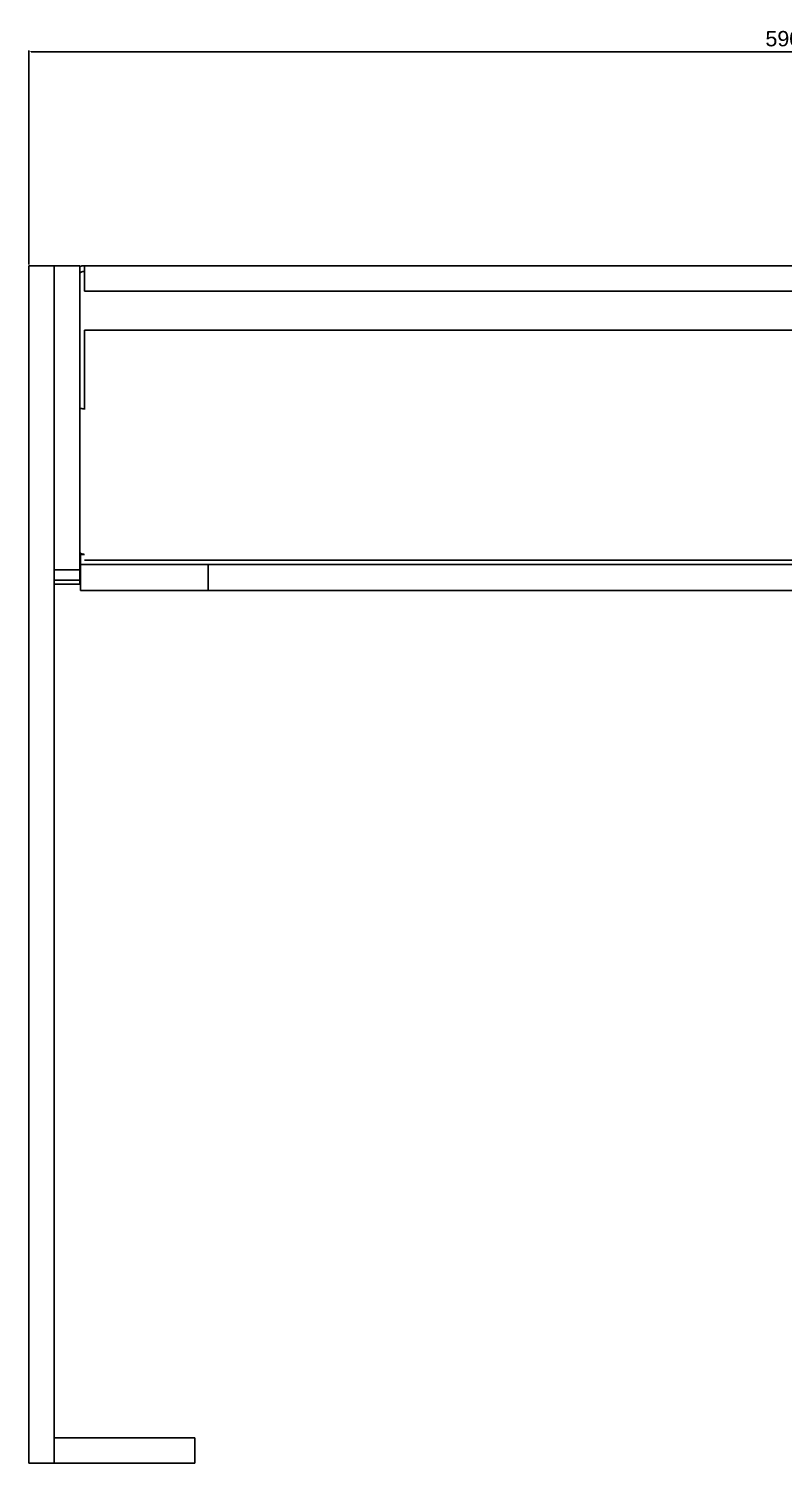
# Model space of a CAD drawing. Header units: millimetres. Extents: x 364 to 2200, y 0 to 1623.
# Drawn here: x 1525 to 1820, y 1062 to 1623 of the extents above; entities that cross this region are included whole.
import ezdxf

# ---------------------------------------------------------------- set-up
doc = ezdxf.new("R2010")
doc.units = ezdxf.units.MM
doc.header["$MEASUREMENT"] = 0
doc.layers.add('Domyślny', color=7, linetype='Continuous', true_color=0x000000)
doc.layers.add('Utwórz2D linie widoczne', color=7, linetype='Continuous', true_color=0x000000)
doc.styles.add('Arial', font='arial.ttf')
doc.dimstyles.new('Domyślny', dxfattribs={"dimtxt": 6, "dimasz": 1, "dimexe": 0.5, "dimexo": 0.5, "dimgap": 2, "dimtad": 1, "dimtoh": 1, "dimdec": 0, "dimzin": 1, "dimdsep": 46, "dimtxsty": 'Arial', "dimcen": 0.5, "dimazin": 0, "dimtfac": 1, "dimtdec": 4, "dimtix": 1, "dimtmove": 1, "dimatfit": 3, "dimfxl": 0, "dimtolj": 1, "dimtzin": 1, "dimarcsym": 0})

# ---------------------------------------------------------------- blocks, each defined once
blk = doc.blocks.new('*D2')
at = {"layer": 'Defpoints', "color": 0}
for p in [(2115.25, 1614.18), (1524.76, 1530.46), (2115.25, 1530.46)]:
    blk.add_point(p, dxfattribs=at)
at = {"layer": 'Domyślny', "color": 0, "lineweight": -2}
for p, q in [((1524.76, 1530.96), (1524.76, 1614.68)), ((1525.76, 1614.18), (2114.25, 1614.18)), ((2115.25, 1530.96), (2115.25, 1614.68))]:
    blk.add_line(p, q, dxfattribs=at)
at = {"layer": 'Domyślny', "color": 0}
for points in [[(1525.76, 1614.35), (1525.76, 1614.02), (1524.76, 1614.18)], [(2114.25, 1614.02), (2114.25, 1614.35), (2115.25, 1614.18)]]:
    blk.add_solid(points, dxfattribs=at)
at = {"layer": 'Domyślny', "color": 0, "insert": (1820.01, 1619.25), "char_height": 6, "attachment_point": 5, "style": 'Arial'}
blk.add_mtext('\\A1;590', dxfattribs=at)

msp = doc.modelspace()

# ---------------------------------------------------------------- linework, layer by layer
at = {"layer": 'Utwórz2D linie widoczne'}
for points in [[(1524.76, 1474.22), (1524.76, 1502.34), (1524.76, 1530.46)], [(1524.76, 1530.46), (1529.76, 1530.46), (1534.76, 1530.46)], [(1534.76, 1530.46), (1534.76, 1530.46), (1534.76, 1530.46)], [(1544.76, 1530.46), (1539.76, 1530.46), (1534.76, 1530.46)], [(1534.76, 1530.46), (1534.76, 1530.46), (1534.76, 1530.46)], [(1534.76, 1530.46), (1534.76, 1530.46), (1534.76, 1530.45)], [(1534.76, 1530.45), (1534.76, 1530.45), (1534.76, 1530.45)], [(1534.76, 1530.45), (1534.76, 1530.43), (1534.76, 1530.41)], [(1534.76, 1530.45), (1534.76, 1530.45), (1534.76, 1530.45)], [(1534.76, 1530.41), (1534.76, 1530.4), (1534.76, 1530.4)], [(1534.76, 1530.41), (1534.76, 1530.41), (1534.76, 1530.41)], [(1534.76, 1530.4), (1534.76, 1530.39), (1534.76, 1530.39)], [(1534.76, 1530.39), (1534.76, 1530.37), (1534.76, 1530.35)], [(1534.76, 1530.35), (1534.76, 1530.34), (1534.76, 1530.34)], [(1534.76, 1530.34), (1534.76, 1530.33), (1534.76, 1530.32)], [(1534.76, 1530.32), (1534.76, 1530.32), (1534.76, 1530.31)], [(1534.76, 1530.31), (1534.76, 1530.3), (1534.76, 1530.29)], [(1534.76, 1530.29), (1534.76, 1530.26), (1534.76, 1530.23)], [(1534.76, 1530.29), (1534.76, 1530.29), (1534.76, 1530.29)], [(1534.76, 1530.23), (1534.76, 1530.21), (1534.76, 1530.2)], [(1534.76, 1530.23), (1534.76, 1530.23), (1534.76, 1530.23)], [(1534.76, 1530.2), (1534.76, 1530.16), (1534.76, 1530.12)], [(1534.76, 1530.12), (1534.76, 1530.06), (1534.76, 1530)], [(1534.76, 1530), (1534.76, 1529.99), (1534.76, 1529.99)], [(1534.76, 1529.99), (1534.76, 1529.97), (1534.76, 1529.95)], [(1534.76, 1529.95), (1534.76, 1529.94), (1534.76, 1529.94)], [(1534.76, 1529.94), (1534.76, 1529.92), (1534.76, 1529.9)], [(1534.76, 1529.9), (1534.76, 1529.89), (1534.76, 1529.88)], [(1534.76, 1529.88), (1534.76, 1529.83), (1534.76, 1529.77)], [(1534.76, 1529.77), (1534.76, 1529.76), (1534.76, 1529.75)], [(1534.76, 1529.75), (1534.76, 1529.73), (1534.76, 1529.71)], [(1534.76, 1529.71), (1534.76, 1529.65), (1534.76, 1529.58)], [(1534.76, 1529.58), (1534.76, 1529.58), (1534.76, 1529.58)], [(1534.76, 1529.58), (1534.76, 1529.57), (1534.76, 1529.57)], [(1534.76, 1529.57), (1534.76, 1529.54), (1534.76, 1529.52)], [(1534.76, 1529.52), (1534.76, 1529.51), (1534.76, 1529.5)], [(1534.76, 1529.5), (1534.76, 1529.47), (1534.76, 1529.44)], [(1534.76, 1529.44), (1534.76, 1529.41), (1534.76, 1529.37)], [(1534.76, 1529.44), (1534.76, 1529.44), (1534.76, 1529.44)], [(1534.76, 1529.37), (1534.76, 1529.34), (1534.76, 1529.3)], [(1534.76, 1529.37), (1534.76, 1529.37), (1534.76, 1529.37)], [(1534.76, 1529.3), (1534.76, 1529.26), (1534.76, 1529.23)], [(1534.76, 1529.3), (1534.76, 1529.3), (1534.76, 1529.3)], [(1534.76, 1529.23), (1534.76, 1529.22), (1534.76, 1529.22)], [(1534.76, 1529.22), (1534.76, 1529.11), (1534.76, 1529)], [(1534.76, 1529), (1534.76, 1528.98), (1534.76, 1528.97)], [(1534.76, 1528.97), (1534.76, 1528.94), (1534.76, 1528.92)], [(1534.76, 1528.92), (1534.76, 1528.9), (1534.76, 1528.88)], [(1534.76, 1528.88), (1534.76, 1528.78), (1534.76, 1528.69)], [(1534.76, 1528.69), (1534.76, 1528.67), (1534.76, 1528.66)], [(1534.76, 1528.66), (1534.76, 1528.63), (1534.76, 1528.59)], [(1534.76, 1528.59), (1534.76, 1528.58), (1534.76, 1528.57)], [(1534.76, 1528.57), (1534.76, 1528.53), (1534.76, 1528.49)], [(1534.76, 1528.49), (1534.76, 1528.48), (1534.76, 1528.48)], [(1534.76, 1528.48), (1534.76, 1528.43), (1534.76, 1528.39)], [(1534.76, 1528.39), (1534.76, 1528.39), (1534.76, 1528.38)], [(1534.76, 1528.38), (1534.76, 1528.23), (1534.76, 1528.08)], [(1534.76, 1528.08), (1534.76, 1528.08), (1534.76, 1528.07)], [(1534.76, 1528.07), (1534.76, 1528.02), (1534.76, 1527.98)], [(1534.76, 1527.98), (1534.76, 1527.97), (1534.76, 1527.95)], [(1534.76, 1527.95), (1534.76, 1527.91), (1534.76, 1527.88)], [(1534.76, 1527.88), (1534.76, 1527.86), (1534.76, 1527.84)], [(1534.76, 1527.84), (1534.76, 1527.8), (1534.76, 1527.77)], [(1534.76, 1527.77), (1534.76, 1527.74), (1534.76, 1527.72)], [(1534.76, 1527.72), (1534.76, 1527.66), (1534.76, 1527.59)], [(1534.76, 1527.59), (1534.76, 1527.57), (1534.76, 1527.55)], [(1534.76, 1527.55), (1534.76, 1527.51), (1534.76, 1527.47)], [(1534.76, 1527.47), (1534.76, 1527.45), (1534.76, 1527.43)], [(1534.76, 1527.43), (1534.76, 1527.39), (1534.76, 1527.34)], [(1534.76, 1527.34), (1534.76, 1527.33), (1534.76, 1527.32)], [(1534.76, 1527.32), (1534.76, 1527.26), (1534.76, 1527.21)], [(1534.76, 1527.21), (1534.76, 1527.21), (1534.76, 1527.2)], [(1534.76, 1527.2), (1534.76, 1527.14), (1534.76, 1527.08)], [(1534.76, 1527.08), (1534.76, 1526.95), (1534.76, 1526.83)], [(1534.76, 1527.08), (1534.76, 1527.08), (1534.76, 1527.08)], [(1534.76, 1526.83), (1534.76, 1526.82), (1534.76, 1526.8)], [(1534.76, 1526.8), (1534.76, 1526.75), (1534.76, 1526.7)], [(1544.76, 1480.46), (1544.76, 1505.46), (1544.76, 1530.46)], [(2093.48, 1530.46), (1820.01, 1530.46), (1546.53, 1530.46)], [(1546.53, 1530.46), (1546.53, 1525.46), (1546.53, 1520.46)], [(1534.76, 1526.7), (1534.76, 1526.68), (1534.76, 1526.66)], [(1534.76, 1526.66), (1534.76, 1526.62), (1534.76, 1526.57)], [(1534.76, 1526.57), (1534.76, 1526.55), (1534.76, 1526.52)], [(1534.76, 1526.52), (1534.76, 1526.48), (1534.76, 1526.44)], [(1534.76, 1526.44), (1534.76, 1526.41), (1534.76, 1526.37)], [(1534.76, 1526.37), (1534.76, 1526.3), (1534.76, 1526.22)], [(1534.76, 1526.22), (1534.76, 1526.2), (1534.76, 1526.17)], [(1534.76, 1526.17), (1534.76, 1526.12), (1534.76, 1526.07)], [(1534.76, 1526.07), (1534.76, 1526.05), (1534.76, 1526.04)], [(1534.76, 1526.04), (1534.76, 1525.98), (1534.76, 1525.91)], [(1534.76, 1525.91), (1534.76, 1525.76), (1534.76, 1525.6)], [(1534.76, 1525.6), (1534.76, 1525.08), (1534.76, 1524.57)], [(1534.76, 1524.57), (1534.76, 1524.56), (1534.76, 1524.55)], [(1534.76, 1524.55), (1534.76, 1524.47), (1534.76, 1524.39)], [(1534.76, 1524.39), (1534.76, 1524.31), (1534.76, 1524.23)], [(1534.76, 1524.39), (1534.76, 1524.39), (1534.76, 1524.39)], [(1534.76, 1524.23), (1534.76, 1524.22), (1534.76, 1524.21)], [(1534.76, 1524.21), (1534.76, 1524.14), (1534.76, 1524.07)], [(1534.76, 1524.07), (1534.76, 1524.04), (1534.76, 1524.02)], [(1534.76, 1524.02), (1534.76, 1523.96), (1534.76, 1523.9)], [(1534.76, 1523.9), (1534.76, 1523.87), (1534.76, 1523.83)], [(1534.76, 1523.83), (1534.76, 1523.74), (1534.76, 1523.64)], [(1534.76, 1523.64), (1534.76, 1523.6), (1534.76, 1523.57)], [(1534.76, 1523.57), (1534.76, 1523.51), (1534.76, 1523.45)], [(1534.76, 1523.45), (1534.76, 1523.42), (1534.76, 1523.4)], [(1534.76, 1523.4), (1534.76, 1523.32), (1534.76, 1523.25)], [(1534.76, 1523.25), (1534.76, 1523.24), (1534.76, 1523.22)], [(1534.76, 1523.22), (1534.76, 1523.05), (1534.76, 1522.87)], [(1534.76, 1522.87), (1534.76, 1522.86), (1534.76, 1522.85)], [(1534.76, 1522.85), (1534.76, 1522.74), (1534.76, 1522.64)], [(1534.76, 1522.64), (1534.76, 1522.58), (1534.76, 1522.51)], [(1534.76, 1522.51), (1534.76, 1522.47), (1534.76, 1522.43)], [(1534.76, 1522.43), (1534.76, 1522.38), (1534.76, 1522.33)], [(1534.76, 1522.33), (1534.76, 1522.28), (1534.76, 1522.22)], [(1534.76, 1522.22), (1534.76, 1522.18), (1534.76, 1522.15)], [(1534.76, 1522.15), (1534.76, 1522.08), (1534.76, 1522.01)], [(1534.76, 1522.01), (1534.76, 1521.98), (1534.76, 1521.96)], [(1534.76, 1521.96), (1534.76, 1521.78), (1534.76, 1521.59)], [(1534.76, 1521.59), (1534.76, 1521.58), (1534.76, 1521.57)], [(1534.76, 1521.57), (1534.76, 1521.48), (1534.76, 1521.4)], [(1534.76, 1521.4), (1534.76, 1521.37), (1534.76, 1521.35)], [(1534.76, 1521.35), (1534.76, 1521.28), (1534.76, 1521.2)], [(1534.76, 1521.2), (1534.76, 1521.16), (1534.76, 1521.12)], [(1534.76, 1521.12), (1534.76, 1521.07), (1534.76, 1521.01)], [(1534.76, 1521.01), (1534.76, 1520.95), (1534.76, 1520.89)], [(1534.76, 1520.89), (1534.76, 1520.78), (1534.76, 1520.66)], [(1534.76, 1520.66), (1534.76, 1520.64), (1534.76, 1520.62)], [(1534.76, 1520.62), (1534.76, 1520.52), (1534.76, 1520.43)], [(1534.76, 1520.43), (1534.76, 1520.42), (1534.76, 1520.42)], [(1534.76, 1520.42), (1534.76, 1520.32), (1534.76, 1520.22)], [(1534.76, 1520.22), (1534.76, 1520.21), (1534.76, 1520.19)], [(1534.76, 1520.19), (1534.76, 1520.1), (1534.76, 1520.02)], [(1534.76, 1520.02), (1534.76, 1519.99), (1534.76, 1519.95)], [(1534.76, 1519.95), (1534.76, 1519.88), (1534.76, 1519.81)], [(1534.76, 1519.81), (1534.76, 1519.76), (1534.76, 1519.71)], [(1534.76, 1519.71), (1534.76, 1519.59), (1534.76, 1519.47)], [(1534.76, 1519.47), (1534.76, 1519.43), (1534.76, 1519.4)], [(1534.76, 1519.4), (1534.76, 1519.31), (1534.76, 1519.22)], [(1534.76, 1519.22), (1534.76, 1519.21), (1534.76, 1519.19)], [(1534.76, 1519.19), (1534.76, 1519.09), (1534.76, 1518.98)], [(1534.76, 1518.98), (1534.76, 1518.98), (1534.76, 1518.97)], [(1534.76, 1518.97), (1534.76, 1518.87), (1534.76, 1518.77)], [(1534.76, 1518.77), (1534.76, 1518.74), (1534.76, 1518.72)], [(1534.76, 1518.72), (1534.76, 1518.64), (1534.76, 1518.56)], [(1534.76, 1518.56), (1534.76, 1518.51), (1534.76, 1518.46)], [(1534.76, 1518.46), (1534.76, 1518.34), (1534.76, 1518.21)], [(1534.76, 1518.21), (1534.76, 1518.17), (1534.76, 1518.13)], [(1534.76, 1518.13), (1534.76, 1518.04), (1534.76, 1517.95)], [(1534.76, 1517.95), (1534.76, 1517.93), (1534.76, 1517.91)], [(1534.76, 1517.91), (1534.76, 1517.8), (1534.76, 1517.69)], [(1534.76, 1517.69), (1534.76, 1517.69), (1534.76, 1517.68)], [(1534.76, 1517.68), (1534.76, 1517.58), (1534.76, 1517.47)], [(1534.76, 1517.47), (1534.76, 1517.44), (1534.76, 1517.42)], [(1534.76, 1517.42), (1534.76, 1517.28), (1534.76, 1517.15)], [(1534.76, 1517.15), (1534.76, 1517.09), (1534.76, 1517.03)], [(1534.76, 1517.03), (1534.76, 1516.95), (1534.76, 1516.88)], [(1534.76, 1516.88), (1534.76, 1516.84), (1534.76, 1516.8)], [(1534.76, 1516.8), (1534.76, 1516.7), (1534.76, 1516.6)], [(1534.76, 1516.6), (1534.76, 1516.59), (1534.76, 1516.58)], [(1534.76, 1516.58), (1534.76, 1516.47), (1534.76, 1516.35)], [(1534.76, 1516.35), (1534.76, 1516.34), (1534.76, 1516.33)], [(1534.76, 1516.33), (1534.76, 1516.05), (1534.76, 1515.77)], [(1534.76, 1515.77), (1534.76, 1515.72), (1534.76, 1515.66)], [(1534.76, 1515.66), (1534.76, 1515.57), (1534.76, 1515.48)], [(1546.53, 1520.46), (1820.01, 1520.46), (2093.48, 1520.46)], [(1534.76, 1515.48), (1534.76, 1515.46), (1534.76, 1515.43)], [(1534.76, 1515.43), (1534.76, 1515.32), (1534.76, 1515.2)], [(1534.76, 1515.2), (1534.76, 1515.08), (1534.76, 1514.97)], [(1534.76, 1515.2), (1534.76, 1515.2), (1534.76, 1515.2)], [(1534.76, 1514.97), (1534.76, 1514.94), (1534.76, 1514.91)], [(1534.76, 1514.91), (1534.76, 1514.82), (1534.76, 1514.73)], [(1534.76, 1514.73), (1534.76, 1514.69), (1534.76, 1514.66)], [(1534.76, 1514.66), (1534.76, 1514.64), (1534.76, 1514.62)], [(1534.76, 1514.62), (1534.76, 1514.52), (1534.76, 1514.42)], [(1534.76, 1514.42), (1534.76, 1514.37), (1534.76, 1514.32)], [(1534.76, 1514.32), (1534.76, 1514.25), (1534.76, 1514.18)], [(1534.76, 1514.18), (1534.76, 1514.1), (1534.76, 1514.02)], [(1534.76, 1514.02), (1534.76, 1513.87), (1534.76, 1513.72)], [(1534.76, 1513.72), (1534.76, 1513.71), (1534.76, 1513.7)], [(1534.76, 1513.7), (1534.76, 1513.58), (1534.76, 1513.46)], [(1534.76, 1513.46), (1534.76, 1513.44), (1534.76, 1513.42)], [(1534.76, 1513.42), (1534.76, 1513.32), (1534.76, 1513.22)], [(1534.76, 1513.22), (1534.76, 1513.17), (1534.76, 1513.12)], [(1534.76, 1513.12), (1534.76, 1513.05), (1534.76, 1512.97)], [(1534.76, 1512.97), (1534.76, 1512.89), (1534.76, 1512.81)], [(1534.76, 1512.81), (1534.76, 1512.77), (1534.76, 1512.73)], [(1534.76, 1512.73), (1534.76, 1512.64), (1534.76, 1512.56)], [(1534.76, 1512.56), (1534.76, 1512.53), (1534.76, 1512.5)], [(1534.76, 1512.5), (1534.76, 1512.35), (1534.76, 1512.19)], [(1534.76, 1512.19), (1534.76, 1512.13), (1534.76, 1512.06)], [(1534.76, 1512.06), (1534.76, 1511.97), (1534.76, 1511.88)], [(1534.76, 1511.88), (1534.76, 1511.84), (1534.76, 1511.81)], [(1534.76, 1511.81), (1534.76, 1511.69), (1534.76, 1511.56)], [(1534.76, 1511.56), (1534.76, 1511.43), (1534.76, 1511.3)], [(1534.76, 1511.56), (1534.76, 1511.56), (1534.76, 1511.56)], [(1534.76, 1511.3), (1534.76, 1511.27), (1534.76, 1511.24)], [(1534.76, 1511.24), (1534.76, 1511.08), (1534.76, 1510.92)], [(1534.76, 1510.92), (1534.76, 1510.85), (1534.76, 1510.79)], [(1534.76, 1510.79), (1534.76, 1510.69), (1534.76, 1510.6)], [(1534.76, 1510.6), (1534.76, 1510.56), (1534.76, 1510.53)], [(1534.76, 1510.53), (1534.76, 1510.4), (1534.76, 1510.27)], [(1534.76, 1510.27), (1534.76, 1510.13), (1534.76, 1510)], [(1534.76, 1510.27), (1534.76, 1510.27), (1534.76, 1510.27)], [(1534.76, 1510), (1534.76, 1509.97), (1534.76, 1509.94)], [(1534.76, 1509.94), (1534.76, 1509.78), (1534.76, 1509.61)], [(1534.76, 1509.61), (1534.76, 1509.54), (1534.76, 1509.47)], [(1534.76, 1509.47), (1534.76, 1509.38), (1534.76, 1509.28)], [(1534.76, 1509.28), (1534.76, 1509.24), (1534.76, 1509.2)], [(1534.76, 1509.2), (1534.76, 1509.07), (1534.76, 1508.94)], [(1534.76, 1508.94), (1534.76, 1508.6), (1534.76, 1508.27)], [(1534.76, 1508.94), (1534.76, 1508.94), (1534.76, 1508.94)], [(1534.76, 1508.27), (1534.76, 1508.19), (1534.76, 1508.12)], [(1534.76, 1508.12), (1534.76, 1508.02), (1534.76, 1507.93)], [(1534.76, 1507.93), (1534.76, 1507.88), (1534.76, 1507.84)], [(1534.76, 1507.84), (1534.76, 1507.71), (1534.76, 1507.58)], [(1534.76, 1507.58), (1534.76, 1507.57), (1534.76, 1507.57)], [(1534.76, 1507.57), (1534.76, 1507.29), (1534.76, 1507.01)], [(1534.76, 1507.01), (1534.76, 1506.95), (1534.76, 1506.89)], [(1534.76, 1506.89), (1534.76, 1506.81), (1534.76, 1506.73)], [(1534.76, 1506.73), (1534.76, 1506.63), (1534.76, 1506.54)], [(1534.76, 1506.54), (1534.76, 1506.36), (1534.76, 1506.18)], [(1534.76, 1506.18), (1534.76, 1506.17), (1534.76, 1506.16)], [(1534.76, 1506.16), (1534.76, 1506.02), (1534.76, 1505.88)], [(1534.76, 1505.88), (1534.76, 1505.85), (1534.76, 1505.83)], [(1534.76, 1505.83), (1534.76, 1505.71), (1534.76, 1505.59)], [(1534.76, 1505.59), (1534.76, 1505.53), (1534.76, 1505.47)], [(1534.76, 1505.47), (1534.76, 1505.11), (1534.76, 1504.75)], [(1534.76, 1504.75), (1534.76, 1504.74), (1534.76, 1504.72)], [(1534.76, 1504.72), (1534.76, 1504.58), (1534.76, 1504.43)], [(1534.76, 1504.43), (1534.76, 1504.41), (1534.76, 1504.39)], [(1534.76, 1504.39), (1534.76, 1504.26), (1534.76, 1504.14)], [(2093.48, 1505.24), (1820.01, 1505.24), (1546.53, 1505.24)], [(1546.53, 1505.24), (1546.53, 1489.73), (1546.53, 1474.22)], [(1534.76, 1504.14), (1534.76, 1504.08), (1534.76, 1504.02)], [(1534.76, 1504.02), (1534.76, 1503.84), (1534.76, 1503.66)], [(1534.76, 1503.66), (1534.76, 1503.6), (1534.76, 1503.55)], [(1534.76, 1503.55), (1534.76, 1503.42), (1534.76, 1503.29)], [(1534.76, 1503.29), (1534.76, 1503.27), (1534.76, 1503.25)], [(1534.76, 1503.25), (1534.76, 1503.11), (1534.76, 1502.96)], [(1534.76, 1502.96), (1534.76, 1502.94), (1534.76, 1502.92)], [(1534.76, 1502.92), (1534.76, 1502.73), (1534.76, 1502.54)], [(1534.76, 1502.54), (1534.76, 1502.45), (1534.76, 1502.36)], [(1534.76, 1502.36), (1534.76, 1502.26), (1534.76, 1502.17)], [(1534.76, 1502.17), (1534.76, 1502.11), (1534.76, 1502.06)], [(1534.76, 1502.06), (1534.76, 1501.92), (1534.76, 1501.79)], [(1534.76, 1501.79), (1534.76, 1501.77), (1534.76, 1501.75)], [(1534.76, 1501.75), (1534.76, 1501.45), (1534.76, 1501.15)], [(1534.76, 1501.15), (1534.76, 1501.09), (1534.76, 1501.03)], [(1534.76, 1501.03), (1534.76, 1500.94), (1534.76, 1500.84)], [(1534.76, 1500.84), (1534.76, 1500.75), (1534.76, 1500.65)], [(1534.76, 1500.65), (1534.76, 1500.46), (1534.76, 1500.27)], [(1534.76, 1500.27), (1534.76, 1500.25), (1534.76, 1500.23)], [(1534.76, 1500.23), (1534.76, 1500.07), (1534.76, 1499.92)], [(1534.76, 1499.92), (1534.76, 1499.9), (1534.76, 1499.88)], [(1534.76, 1499.88), (1534.76, 1499.74), (1534.76, 1499.61)], [(1534.76, 1499.61), (1534.76, 1499.55), (1534.76, 1499.49)], [(1534.76, 1499.49), (1534.76, 1499.3), (1534.76, 1499.1)], [(1534.76, 1499.1), (1534.76, 1499.04), (1534.76, 1498.99)], [(1534.76, 1498.99), (1534.76, 1498.85), (1534.76, 1498.71)], [(1534.76, 1498.71), (1534.76, 1498.69), (1534.76, 1498.68)], [(1534.76, 1498.68), (1534.76, 1498.52), (1534.76, 1498.36)], [(1534.76, 1498.36), (1534.76, 1498.34), (1534.76, 1498.32)], [(1534.76, 1498.32), (1534.76, 1497.72), (1534.76, 1497.13)], [(1534.76, 1497.13), (1534.76, 1497.11), (1534.76, 1497.1)], [(1534.76, 1497.1), (1534.76, 1496.94), (1534.76, 1496.78)], [(1534.76, 1496.78), (1534.76, 1496.76), (1534.76, 1496.73)], [(1534.76, 1496.73), (1534.76, 1496.6), (1534.76, 1496.46)], [(1534.76, 1496.46), (1534.76, 1496.4), (1534.76, 1496.33)], [(1534.76, 1496.33), (1534.76, 1496.13), (1534.76, 1495.93)], [(1534.76, 1495.93), (1534.76, 1495.88), (1534.76, 1495.83)], [(1534.76, 1495.83), (1534.76, 1495.67), (1534.76, 1495.52)], [(1534.76, 1495.52), (1534.76, 1495.51), (1534.76, 1495.51)], [(1534.76, 1495.51), (1534.76, 1495.35), (1534.76, 1495.18)], [(1534.76, 1495.18), (1534.76, 1495.15), (1534.76, 1495.12)], [(1534.76, 1495.12), (1534.76, 1494.51), (1534.76, 1493.89)], [(1534.76, 1493.89), (1534.76, 1493.73), (1534.76, 1493.57)], [(1534.76, 1493.89), (1534.76, 1493.89), (1534.76, 1493.89)], [(1534.76, 1493.57), (1534.76, 1493.52), (1534.76, 1493.48)], [(1534.76, 1493.48), (1534.76, 1493.07), (1534.76, 1492.65)], [(1534.76, 1492.65), (1534.76, 1492.58), (1534.76, 1492.51)], [(1534.76, 1492.51), (1534.76, 1492.43), (1534.76, 1492.35)], [(1534.76, 1492.35), (1534.76, 1492.29), (1534.76, 1492.23)], [(1534.76, 1492.23), (1534.76, 1492.12), (1534.76, 1492.02)], [(1534.76, 1492.02), (1534.76, 1491.97), (1534.76, 1491.91)], [(1534.76, 1491.91), (1534.76, 1491.8), (1534.76, 1491.69)], [(1534.76, 1491.69), (1534.76, 1491.64), (1534.76, 1491.6)], [(1534.76, 1491.6), (1534.76, 1491.45), (1534.76, 1491.3)], [(1534.76, 1491.3), (1534.76, 1491.27), (1534.76, 1491.23)], [(1534.76, 1491.23), (1534.76, 1491.11), (1534.76, 1490.98)], [(1534.76, 1490.98), (1534.76, 1490.92), (1534.76, 1490.86)], [(1534.76, 1490.86), (1534.76, 1490.78), (1534.76, 1490.69)], [(1534.76, 1490.69), (1534.76, 1490.62), (1534.76, 1490.55)], [(1534.76, 1490.55), (1534.76, 1490.47), (1534.76, 1490.39)], [(1534.76, 1490.39), (1534.76, 1490.32), (1534.76, 1490.24)], [(1534.76, 1490.24), (1534.76, 1490.16), (1534.76, 1490.08)], [(1534.76, 1490.08), (1534.76, 1490), (1534.76, 1489.91)], [(1534.76, 1489.91), (1534.76, 1489.81), (1534.76, 1489.71)], [(1534.76, 1489.71), (1534.76, 1489.64), (1534.76, 1489.58)], [(1534.76, 1489.58), (1534.76, 1489.49), (1534.76, 1489.4)], [(1534.76, 1489.4), (1534.76, 1489.35), (1534.76, 1489.29)], [(1534.76, 1489.29), (1534.76, 1488.65), (1534.76, 1488.01)], [(1534.76, 1488.01), (1534.76, 1488), (1534.76, 1487.99)], [(1534.76, 1487.99), (1534.76, 1487.83), (1534.76, 1487.66)], [(1534.76, 1487.66), (1534.76, 1487.62), (1534.76, 1487.58)], [(1534.76, 1487.58), (1534.76, 1487.37), (1534.76, 1487.15)], [(1534.76, 1487.15), (1534.76, 1487.07), (1534.76, 1487)], [(1534.76, 1487), (1534.76, 1486.67), (1534.76, 1486.34)], [(1534.76, 1486.34), (1534.76, 1486.31), (1534.76, 1486.29)], [(1534.76, 1486.29), (1534.76, 1486.15), (1534.76, 1486.01)], [(1534.76, 1486.01), (1534.76, 1485.93), (1534.76, 1485.85)], [(1534.76, 1485.85), (1534.76, 1485.64), (1534.76, 1485.42)], [(1534.76, 1485.42), (1534.76, 1485.38), (1534.76, 1485.34)], [(1534.76, 1485.34), (1534.76, 1485.18), (1534.76, 1485.01)], [(1534.76, 1485.01), (1534.76, 1485), (1534.76, 1484.98)], [(1534.76, 1484.98), (1534.76, 1484.34), (1534.76, 1483.69)], [(1534.76, 1483.69), (1534.76, 1483.68), (1534.76, 1483.67)], [(1534.76, 1483.67), (1534.76, 1483.02), (1534.76, 1482.36)], [(1534.76, 1482.36), (1534.76, 1482.19), (1534.76, 1482.03)], [(1534.76, 1482.36), (1534.76, 1482.36), (1534.76, 1482.36)], [(1534.76, 1482.03), (1534.76, 1481.97), (1534.76, 1481.91)], [(1534.76, 1481.91), (1534.76, 1481.69), (1534.76, 1481.47)], [(1534.76, 1481.47), (1534.76, 1481.42), (1534.76, 1481.37)], [(1534.76, 1481.37), (1534.76, 1481.21), (1534.76, 1481.05)], [(1534.76, 1481.05), (1534.76, 1481.04), (1534.76, 1481.03)], [(1534.76, 1481.03), (1534.76, 1480.75), (1534.76, 1480.46)], [(1534.76, 1480.46), (1534.76, 1480.3), (1534.76, 1480.14)], [(1534.76, 1480.07), (1534.76, 1480.11), (1534.76, 1480.14)], [(1534.76, 1480.07), (1534.76, 1479.89), (1534.76, 1479.7)], [(1534.76, 1479.68), (1534.76, 1479.69), (1534.76, 1479.7)], [(1534.76, 1479.68), (1534.76, 1479.49), (1534.76, 1479.29)], [(1534.76, 1479.25), (1534.76, 1479.27), (1534.76, 1479.29)], [(1534.76, 1479.25), (1534.76, 1479.08), (1534.76, 1478.9)], [(1534.76, 1478.81), (1534.76, 1478.85), (1534.76, 1478.9)], [(1534.76, 1478.81), (1534.76, 1478.58), (1534.76, 1478.36)], [(1534.76, 1478.12), (1534.76, 1478.24), (1534.76, 1478.36)], [(1534.76, 1478.12), (1534.76, 1477.92), (1534.76, 1477.73)], [(1534.76, 1477.47), (1534.76, 1477.6), (1534.76, 1477.73)], [(1534.76, 1477.47), (1534.76, 1477.4), (1534.76, 1477.34)], [(1534.76, 1477.12), (1534.76, 1477.23), (1534.76, 1477.34)], [(1534.76, 1477.12), (1534.76, 1477.07), (1534.76, 1477.02)], [(1534.76, 1476.8), (1534.76, 1476.91), (1534.76, 1477.02)], [(1534.76, 1476.8), (1534.76, 1476.68), (1534.76, 1476.57)], [(1534.76, 1476.56), (1534.76, 1476.56), (1534.76, 1476.57)], [(1534.76, 1476.56), (1534.76, 1475.97), (1534.76, 1475.39)], [(1544.76, 1474.22), (1544.76, 1477.34), (1544.76, 1480.46)], [(1524.76, 1474.22), (1524.76, 1268.05), (1524.76, 1061.87)], [(1534.76, 1475.22), (1534.76, 1475.31), (1534.76, 1475.39)], [(1534.76, 1475.22), (1534.76, 1475.11), (1534.76, 1475)], [(1534.76, 1474.87), (1534.76, 1474.94), (1534.76, 1475)], [(1534.76, 1474.87), (1534.76, 1474.81), (1534.76, 1474.74)], [(1534.76, 1474.61), (1534.76, 1474.67), (1534.76, 1474.74)], [(1534.76, 1474.61), (1534.76, 1474.42), (1534.76, 1474.22)], [(1534.76, 1411.4), (1534.76, 1442.81), (1534.76, 1474.22)], [(1544.76, 1411.4), (1544.76, 1442.81), (1544.76, 1474.22)], [(1545.01, 1417.49), (1545.01, 1417.73), (1545.01, 1417.97)], [(1546.53, 1417.49), (1545.77, 1417.49), (1545.01, 1417.49)], [(1545.01, 1413.52), (1545.01, 1415.51), (1545.01, 1417.49)], [(2093.48, 1415.28), (1820.01, 1415.28), (1546.53, 1415.28)], [(1534.76, 1411.4), (1539.76, 1411.4), (1544.76, 1411.4)], [(1534.76, 1061.87), (1534.76, 1236.63), (1534.76, 1411.4)], [(1544.76, 1410.86), (1544.76, 1411.13), (1544.76, 1411.4)], [(1595.01, 1413.52), (1570.01, 1413.52), (1545.01, 1413.52)], [(1545.01, 1413.52), (1545.01, 1411.9), (1545.01, 1410.29)], [(1545.01, 1410.29), (1545.01, 1406.85), (1545.01, 1403.42)], [(2045.01, 1413.52), (1820.01, 1413.52), (1595.01, 1413.52)], [(1595.01, 1410.29), (1595.01, 1411.9), (1595.01, 1413.52)], [(1595.01, 1410.29), (1595.01, 1406.85), (1595.01, 1403.42)], [(1534.76, 1407.47), (1539.76, 1407.47), (1544.76, 1407.47)], [(1544.76, 1405.91), (1539.76, 1405.91), (1534.76, 1405.91)], [(1544.76, 1405.91), (1544.76, 1406.69), (1544.76, 1407.47)], [(1595.01, 1403.42), (1570.01, 1403.42), (1545.01, 1403.42)], [(2045.01, 1403.42), (1820.01, 1403.42), (1595.01, 1403.42)], [(1569.76, 1071.87), (1552.26, 1071.87), (1534.76, 1071.87)], [(1569.76, 1071.87), (1579.76, 1071.87), (1589.76, 1071.87)], [(1589.76, 1071.87), (1589.76, 1066.87), (1589.76, 1061.87)], [(1534.76, 1061.87), (1529.76, 1061.87), (1524.76, 1061.87)], [(1534.76, 1061.87), (1552.26, 1061.87), (1569.76, 1061.87)], [(1589.76, 1061.87), (1579.76, 1061.87), (1569.76, 1061.87)]]:
    msp.add_open_spline(points, degree=2, dxfattribs=at)
for points, weights in [([(1544.76, 1530.14), (1545.62, 1530.46), (1546.53, 1530.46)], [1, 0.983563169812, 1]), ([(1544.76, 1527.58), (1545.53, 1528.23), (1546.53, 1528.23)], [1, 0.939741591742, 1]), ([(1544.76, 1474.58), (1545.53, 1474.5), (1546.53, 1474.5)], [0.855191212543, 0.869040594064, 1]), ([(1544.76, 1407.47), (1544.76, 1407.45), (1544.76, 1410.86)], [0.950231035084, 0.73456552045, 1])]:
    msp.add_rational_spline(points, weights, degree=2, dxfattribs=at)
for points, weights, degree, knots in [([(1546.53, 1417.51), (1546.01, 1417.51), (1545.52, 1417.71), (1545.1, 1417.87), (1544.76, 1418.16)], [1, 0.982290257781, 1, 0.987156587393, 1], 2, [0, 0, 0, 1.04186, 1.04186, 1.928742, 1.928742, 1.928742]), ([(1545.01, 1407.86), (1544.94, 1407.88), (1544.88, 1407.91), (1544.82, 1407.93), (1544.8, 1407.94), (1544.78, 1407.94), (1544.76, 1407.95)], [1, 0.99986731971, 0.99986731971, 1, 1, 1, 1], 3, [0, 0, 0, 0, 0.1995129, 0.1995129, 0.1995129, 0.2632504, 0.2632504, 0.2632504, 0.2632504])]:
    msp.add_rational_spline(points, weights, degree=degree, knots=knots, dxfattribs=at)

# ---------------------------------------------------------------- dimensions: what is measured, and where the dimension line sits
at = {"layer": 'Domyślny'}
dim = msp.add_aligned_dim(p1=(1524.76, 1530.46), p2=(2115.25, 1530.46), distance=83.72, dimstyle='Domyślny', dxfattribs=at)
dim.commit()
dim.dimension.update_dxf_attribs({"geometry": '*D2', "text_midpoint": (1820.01, 1619.25)})

doc.saveas('drawing.dxf')
